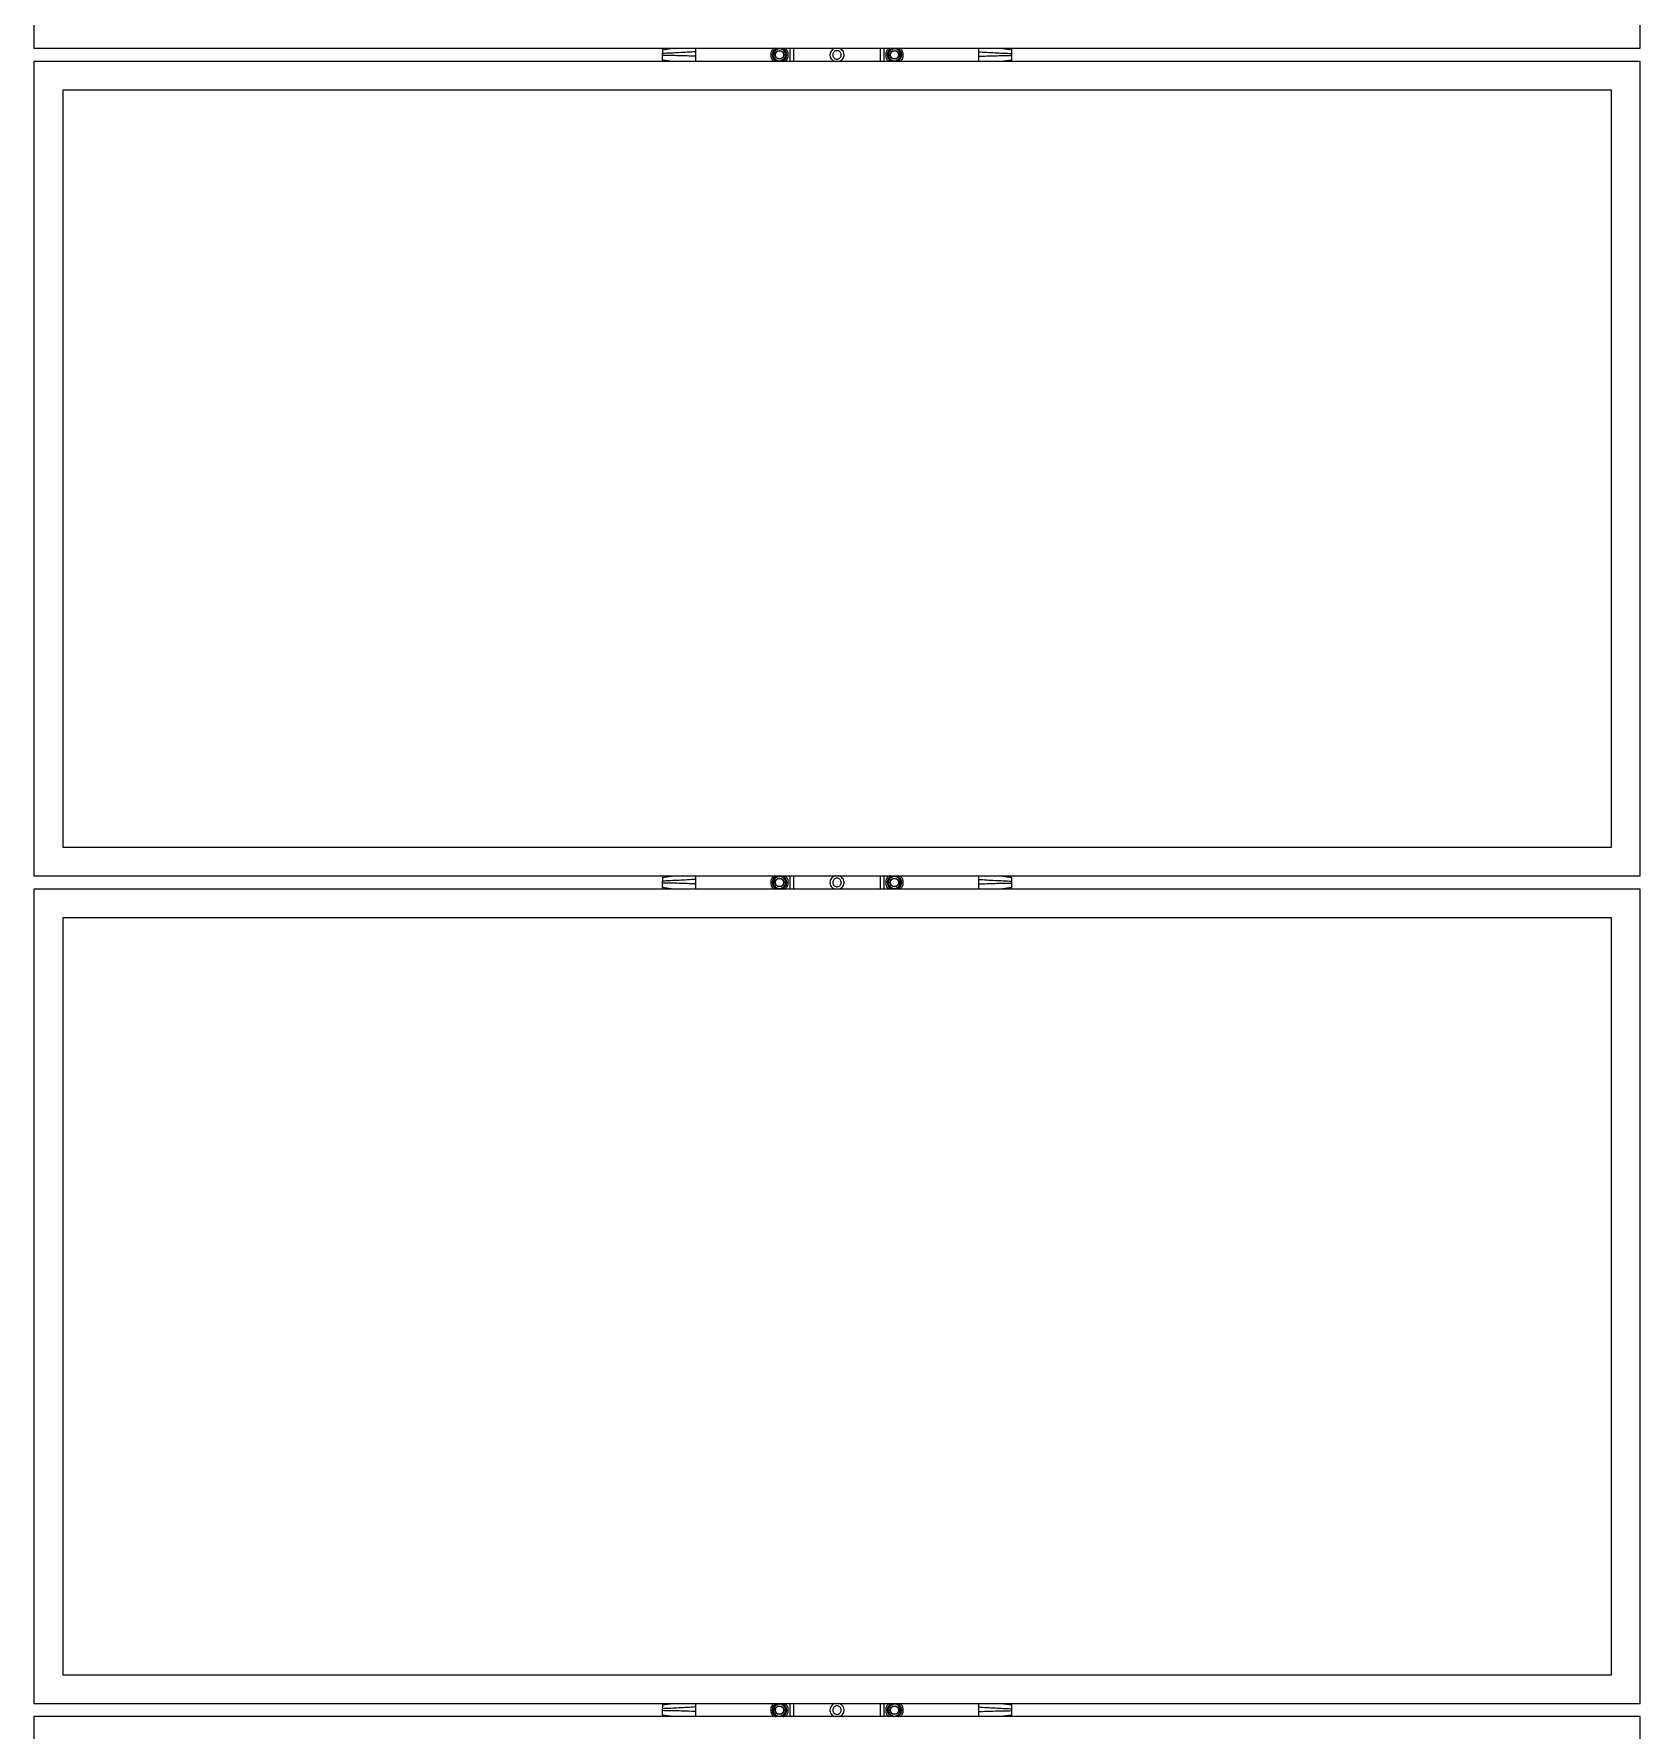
# Model space of a CAD drawing. Header units: inches. Extents: x -1851 to 6314, y -1304 to 4687.
# Drawn here: x 1504.9 to 1594.5, y 1179.2 to 1273.8 of the extents above; entities that cross this region are included whole.
import ezdxf

# ---------------------------------------------------------------- set-up
doc = ezdxf.new("R2010")
doc.units = ezdxf.units.IN
doc.header["$MEASUREMENT"] = 0
doc.layers.add('E-ARRY-TABL', color=9, linetype='Continuous')

# ---------------------------------------------------------------- blocks, each defined once
blk = doc.blocks.new('2.2.1_8 Mid Plan View')
at = {"color": 7, "linetype": 'Continuous', "lineweight": 15}
for p, q in [((16.7838, 2.6804), (13.5293, 2.6804)), ((16.7838, -3.7368), (16.7838, 2.6804)), ((16.8363, 2.6804), (16.8363, -3.7368)), ((20.0909, 2.6804), (16.8363, 2.6804)), ((20.0909, -3.7368), (20.0909, 2.6804)), ((23.3979, 2.6804), (20.1434, 2.6804)), ((20.1434, 2.6804), (20.1434, -3.7368)), ((23.3979, -3.7368), (23.3979, 2.6804)), ((23.4504, 2.6804), (23.4504, -3.7368)), ((26.705, 2.6804), (23.4504, 2.6804)), ((16.9512, 2.5656), (16.9512, -3.622)), ((19.9761, 2.5656), (16.9512, 2.5656)), ((19.9761, -3.622), (19.9761, 2.5656)), ((20.2582, 2.5656), (20.2582, -3.622)), ((23.2831, 2.5656), (20.2582, 2.5656)), ((23.2831, -3.622), (23.2831, 2.5656)), ((16.7843, -0.3223), (16.7838, -0.3219)), ((16.8364, -0.3015), (16.8309, -0.3108)), ((16.8363, -0.3113), (16.8353, -0.3134)), ((16.8359, -0.2748), (16.8363, -0.2752)), ((20.0913, -0.3223), (20.0909, -0.3219)), ((20.1435, -0.3015), (20.138, -0.3108)), ((20.1434, -0.3113), (20.1423, -0.3134)), ((20.143, -0.2748), (20.1434, -0.2752)), ((23.3984, -0.3223), (23.3979, -0.3219)), ((23.4505, -0.3015), (23.445, -0.3108)), ((23.4504, -0.3113), (23.4494, -0.3134)), ((23.45, -0.2748), (23.4504, -0.2752)), ((16.7838, -0.7451), (16.7848, -0.7432)), ((16.8358, -0.7339), (16.8363, -0.7346)), ((20.0909, -0.7451), (20.0919, -0.7432)), ((20.1428, -0.7339), (20.1434, -0.7346)), ((23.3979, -0.7451), (23.3989, -0.7432)), ((23.4499, -0.7339), (23.4504, -0.7346)), ((16.7837, -0.7551), (16.7892, -0.7457)), ((16.7844, -0.7818), (16.7838, -0.7812)), ((20.0908, -0.7551), (20.0962, -0.7457)), ((20.0915, -0.7818), (20.0909, -0.7812)), ((23.3979, -0.755), (23.4033, -0.7457)), ((23.3985, -0.7818), (23.3979, -0.7812)), ((16.9512, -3.622), (19.9761, -3.622)), ((20.2582, -3.622), (23.2831, -3.622)), ((13.5293, -3.7368), (16.7838, -3.7368)), ((16.8363, -3.7368), (20.0909, -3.7368)), ((20.1434, -3.7368), (23.3979, -3.7368)), ((23.4504, -3.7368), (26.705, -3.7368))]:
    blk.add_line(p, q, dxfattribs=at)
at = {"color": 8, "linetype": 'Continuous', "lineweight": 15}
for p, q in [((16.7838, 0.127), (16.7896, 0.169)), ((16.8306, 0.169), (16.8363, 0.1269)), ((20.0909, 0.127), (20.0966, 0.169)), ((20.1377, 0.169), (20.1434, 0.1269)), ((23.3979, 0.127), (23.4037, 0.169)), ((23.4447, 0.169), (23.4504, 0.1269)), ((16.7896, -1.2254), (16.7838, -1.1834)), ((16.8363, -1.1833), (16.8306, -1.2254)), ((20.0966, -1.2254), (20.0909, -1.1834)), ((20.1434, -1.1833), (20.1377, -1.2254)), ((23.4037, -1.2254), (23.3979, -1.1834)), ((23.4504, -1.1833), (23.4447, -1.2254))]:
    blk.add_line(p, q, dxfattribs=at)
at = {"color": 7, "linetype": 'Continuous', "lineweight": 15}
for centre, radius in [((16.8101, -0.2986), 0.0172), ((16.8101, -0.2986), 0.0164), ((20.1171, -0.2986), 0.0172), ((20.1171, -0.2986), 0.0164), ((23.4242, -0.2986), 0.0172), ((23.4242, -0.2986), 0.0164), ((16.8101, -0.7579), 0.0172), ((16.8101, -0.7579), 0.0164), ((20.1171, -0.7579), 0.0172), ((20.1171, -0.7579), 0.0164), ((23.4242, -0.7579), 0.0172), ((23.4242, -0.7579), 0.0164)]:
    blk.add_circle(centre, radius, dxfattribs=at)
for centre, radius, start, end in [((16.8101, -0.2986), 0.0292, 25.98923, 154.01077), ((16.8101, -0.2986), 0.0351, 121.3685, 132.6185), ((16.8101, -0.2986), 0.0351, 110.1185, 121.3685), ((16.8101, -0.2986), 0.0351, 98.8685, 110.1185), ((16.8101, -0.2986), 0.0351, 87.6185, 98.8685), ((16.8101, -0.2986), 0.0351, 76.3685, 87.6185), ((16.8101, -0.2986), 0.0351, 65.1185, 76.3685), ((16.8101, -0.2986), 0.0351, 53.8685, 65.1185), ((16.8101, -0.2986), 0.0351, 42.6185, 53.8685), ((20.1171, -0.2986), 0.0292, 25.98923, 154.01077), ((20.1171, -0.2986), 0.0351, 121.3685, 132.6185), ((20.1171, -0.2986), 0.0351, 110.1185, 121.3685), ((20.1171, -0.2986), 0.0351, 98.8685, 110.1185), ((20.1171, -0.2986), 0.0351, 87.6185, 98.8685), ((20.1171, -0.2986), 0.0351, 76.3685, 87.6185), ((20.1171, -0.2986), 0.0351, 65.1185, 76.3685), ((20.1171, -0.2986), 0.0351, 53.8685, 65.1185), ((20.1171, -0.2986), 0.0351, 42.6185, 53.8685), ((23.4242, -0.2986), 0.0292, 25.98923, 154.01077), ((23.4242, -0.2986), 0.0351, 121.3685, 132.6185), ((23.4242, -0.2986), 0.0351, 110.1185, 121.3685), ((23.4242, -0.2986), 0.0351, 98.8685, 110.1185), ((23.4242, -0.2986), 0.0351, 87.6185, 98.8685), ((23.4242, -0.2986), 0.0351, 76.3685, 87.6185), ((23.4242, -0.2986), 0.0351, 65.1185, 76.3685), ((23.4242, -0.2986), 0.0351, 53.8685, 65.1185), ((23.4242, -0.2986), 0.0351, 42.6185, 53.8685), ((16.8101, -0.2986), 0.0351, 132.6185, 138.38839), ((16.8101, -0.2986), 0.0292, 205.98923, 329.4935), ((16.8101, -0.2986), 0.0351, 222.6185, 233.8685), ((16.8101, -0.2986), 0.0242, 149.4935, 209.4935), ((16.8101, -0.2986), 0.0242, 209.4935, 269.4935), ((16.8101, -0.2986), 0.0242, 89.4935, 149.4935), ((16.8101, -0.2986), 0.0351, 233.8685, 245.1185), ((16.8101, -0.2986), 0.0351, 245.1185, 256.3685), ((16.8101, -0.2986), 0.0351, 256.3685, 267.6185), ((16.8101, -0.2986), 0.0351, 267.6185, 278.8685), ((16.8101, -0.2986), 0.0242, 269.4935, 329.4935), ((16.8101, -0.2986), 0.0242, 29.4935, 89.4935), ((16.8101, -0.2986), 0.0351, 278.8685, 290.1185), ((16.8101, -0.2986), 0.0351, 290.1185, 301.3685), ((16.8101, -0.2986), 0.0351, 301.3685, 312.6185), ((16.8101, -0.2986), 0.0242, 329.4935, 29.4935), ((16.8101, -0.2986), 0.0351, 312.6185, 318.38839), ((20.1171, -0.2986), 0.0351, 132.6185, 138.38839), ((20.1171, -0.2986), 0.0292, 205.98923, 329.4935), ((20.1171, -0.2986), 0.0351, 222.6185, 233.8685), ((20.1171, -0.2986), 0.0242, 149.4935, 209.4935), ((20.1171, -0.2986), 0.0242, 209.4935, 269.4935), ((20.1171, -0.2986), 0.0242, 89.4935, 149.4935), ((20.1171, -0.2986), 0.0351, 233.8685, 245.1185), ((20.1171, -0.2986), 0.0351, 245.1185, 256.3685), ((20.1171, -0.2986), 0.0351, 256.3685, 267.6185), ((20.1171, -0.2986), 0.0351, 267.6185, 278.8685), ((20.1171, -0.2986), 0.0242, 269.4935, 329.4935), ((20.1171, -0.2986), 0.0242, 29.4935, 89.4935), ((20.1171, -0.2986), 0.0351, 278.8685, 290.1185), ((20.1171, -0.2986), 0.0351, 290.1185, 301.3685), ((20.1171, -0.2986), 0.0351, 301.3685, 312.6185), ((20.1171, -0.2986), 0.0242, 329.4935, 29.4935), ((20.1171, -0.2986), 0.0351, 312.6185, 318.38839), ((23.4242, -0.2986), 0.0351, 132.6185, 138.38839), ((23.4242, -0.2986), 0.0292, 205.98923, 329.4935), ((23.4242, -0.2986), 0.0351, 222.6185, 233.8685), ((23.4242, -0.2986), 0.0242, 149.4935, 209.4935), ((23.4242, -0.2986), 0.0242, 209.4935, 269.4935), ((23.4242, -0.2986), 0.0242, 89.4935, 149.4935), ((23.4242, -0.2986), 0.0351, 233.8685, 245.1185), ((23.4242, -0.2986), 0.0351, 245.1185, 256.3685), ((23.4242, -0.2986), 0.0351, 256.3685, 267.6185), ((23.4242, -0.2986), 0.0351, 267.6185, 278.8685), ((23.4242, -0.2986), 0.0242, 269.4935, 329.4935), ((23.4242, -0.2986), 0.0242, 29.4935, 89.4935), ((23.4242, -0.2986), 0.0351, 278.8685, 290.1185), ((23.4242, -0.2986), 0.0351, 290.1185, 301.3685), ((23.4242, -0.2986), 0.0351, 301.3685, 312.6185), ((23.4242, -0.2986), 0.0242, 329.4935, 29.4935), ((23.4242, -0.2986), 0.0351, 312.6185, 318.38839), ((16.8101, -0.7579), 0.0351, 132.99756, 138.38839), ((16.8101, -0.7579), 0.0292, 25.98923, 149.87256), ((16.8101, -0.7579), 0.0351, 121.74756, 132.99756), ((16.8101, -0.7579), 0.0242, 89.87256, 149.87256), ((16.8101, -0.7579), 0.0351, 110.49756, 121.74756), ((16.8101, -0.7579), 0.0351, 99.24756, 110.49756), ((16.8101, -0.7579), 0.0351, 87.99756, 99.24756), ((16.8101, -0.7579), 0.0242, 29.87256, 89.87256), ((16.8101, -0.7579), 0.0351, 76.74756, 87.99756), ((16.8101, -0.7579), 0.0351, 65.49756, 76.74756), ((16.8101, -0.7579), 0.0351, 54.24756, 65.49756), ((16.8101, -0.7579), 0.0351, 42.99756, 54.24756), ((20.1171, -0.7579), 0.0351, 132.99756, 138.38839), ((20.1171, -0.7579), 0.0292, 25.98923, 149.87256), ((20.1171, -0.7579), 0.0351, 121.74756, 132.99756), ((20.1171, -0.7579), 0.0242, 89.87256, 149.87256), ((20.1171, -0.7579), 0.0351, 110.49756, 121.74756), ((20.1171, -0.7579), 0.0351, 99.24756, 110.49756), ((20.1171, -0.7579), 0.0351, 87.99756, 99.24756), ((20.1171, -0.7579), 0.0242, 29.87256, 89.87256), ((20.1171, -0.7579), 0.0351, 76.74756, 87.99756), ((20.1171, -0.7579), 0.0351, 65.49756, 76.74756), ((20.1171, -0.7579), 0.0351, 54.24756, 65.49756), ((20.1171, -0.7579), 0.0351, 42.99756, 54.24756), ((23.4242, -0.7579), 0.0351, 132.99756, 138.38839), ((23.4242, -0.7579), 0.0292, 25.98923, 149.87256), ((23.4242, -0.7579), 0.0351, 121.74756, 132.99756), ((23.4242, -0.7579), 0.0242, 89.87256, 149.87256), ((23.4242, -0.7579), 0.0351, 110.49756, 121.74756), ((23.4242, -0.7579), 0.0351, 99.24756, 110.49756), ((23.4242, -0.7579), 0.0351, 87.99756, 99.24756), ((23.4242, -0.7579), 0.0242, 29.87256, 89.87256), ((23.4242, -0.7579), 0.0351, 76.74756, 87.99756), ((23.4242, -0.7579), 0.0351, 65.49756, 76.74756), ((23.4242, -0.7579), 0.0351, 54.24756, 65.49756), ((23.4242, -0.7579), 0.0351, 42.99756, 54.24756), ((16.8101, -0.7579), 0.0292, 205.98923, 334.01077), ((16.8101, -0.7579), 0.0351, 222.99756, 234.24756), ((16.8101, -0.7579), 0.0242, 149.87256, 209.87256), ((16.8101, -0.7579), 0.0242, 209.87256, 269.87256), ((16.8101, -0.7579), 0.0351, 234.24756, 245.49756), ((16.8101, -0.7579), 0.0351, 245.49756, 256.74756), ((16.8101, -0.7579), 0.0351, 256.74756, 267.99756), ((16.8101, -0.7579), 0.0351, 267.99756, 279.24756), ((16.8101, -0.7579), 0.0242, 269.87256, 329.87256), ((16.8101, -0.7579), 0.0351, 279.24756, 290.49756), ((16.8101, -0.7579), 0.0351, 290.49756, 301.74756), ((16.8101, -0.7579), 0.0351, 301.74756, 312.99756), ((16.8101, -0.7579), 0.0242, 329.87256, 29.87256), ((16.8101, -0.7579), 0.0351, 312.99756, 318.38839), ((20.1171, -0.7579), 0.0292, 205.98923, 334.01077), ((20.1171, -0.7579), 0.0351, 222.99756, 234.24756), ((20.1171, -0.7579), 0.0242, 149.87256, 209.87256), ((20.1171, -0.7579), 0.0242, 209.87256, 269.87256), ((20.1171, -0.7579), 0.0351, 234.24756, 245.49756), ((20.1171, -0.7579), 0.0351, 245.49756, 256.74756), ((20.1171, -0.7579), 0.0351, 256.74756, 267.99756), ((20.1171, -0.7579), 0.0351, 267.99756, 279.24756), ((20.1171, -0.7579), 0.0242, 269.87256, 329.87256), ((20.1171, -0.7579), 0.0351, 279.24756, 290.49756), ((20.1171, -0.7579), 0.0351, 290.49756, 301.74756), ((20.1171, -0.7579), 0.0351, 301.74756, 312.99756), ((20.1171, -0.7579), 0.0242, 329.87256, 29.87256), ((20.1171, -0.7579), 0.0351, 312.99756, 318.38839), ((23.4242, -0.7579), 0.0292, 205.98923, 334.01077), ((23.4242, -0.7579), 0.0351, 222.99756, 234.24756), ((23.4242, -0.7579), 0.0242, 149.87256, 209.87256), ((23.4242, -0.7579), 0.0242, 209.87256, 269.87256), ((23.4242, -0.7579), 0.0351, 234.24756, 245.49756), ((23.4242, -0.7579), 0.0351, 245.49756, 256.74756), ((23.4242, -0.7579), 0.0351, 256.74756, 267.99756), ((23.4242, -0.7579), 0.0351, 267.99756, 279.24756), ((23.4242, -0.7579), 0.0242, 269.87256, 329.87256), ((23.4242, -0.7579), 0.0351, 279.24756, 290.49756), ((23.4242, -0.7579), 0.0351, 290.49756, 301.74756), ((23.4242, -0.7579), 0.0351, 301.74756, 312.99756), ((23.4242, -0.7579), 0.0242, 329.87256, 29.87256), ((23.4242, -0.7579), 0.0351, 312.99756, 318.38839)]:
    blk.add_arc(centre, radius, start, end, dxfattribs=at)
for points, knots in [([(16.7896, 0.169), (16.7886, 0.169), (16.7874, 0.169), (16.7844, 0.169), (16.7838, 0.169)], [0, 0, 0, 0, 0.829246, 1, 1, 1, 1]), ([(16.7896, 0.169), (16.7906, 0.169), (16.7928, 0.169), (16.7948, 0.169), (16.7973, 0.169), (16.8006, 0.169), (16.8033, 0.169), (16.8045, 0.169)], [0, 0, 0, 0, 0.332265, 0.657492, 0.788305, 0.900705, 1, 1, 1, 1]), ([(16.7975, 0.0372), (16.799, 0.0592), (16.8019, 0.103), (16.8036, 0.147), (16.8045, 0.169)], [0, 0, 0, 0, 0.50005, 1, 1, 1, 1]), ([(16.8045, 0.169), (16.8054, 0.169), (16.8068, 0.169), (16.8082, 0.169), (16.8088, 0.169), (16.8094, 0.169), (16.8099, 0.169), (16.8104, 0.169), (16.8105, 0.169), (16.8107, 0.169), (16.8109, 0.169), (16.8112, 0.169), (16.8117, 0.169), (16.8121, 0.169), (16.8122, 0.169)], [0, 0, 0, 0, 0.37846, 0.52506, 0.56152, 0.597982, 0.743876, 0.762193, 0.780423, 0.789537, 0.825997, 0.862457, 0.935402, 1, 1, 1, 1]), ([(16.8157, 0.0373), (16.8149, 0.0592), (16.8134, 0.1031), (16.8126, 0.147), (16.8122, 0.169)], [0, 0, 0, 0, 0.500037, 1, 1, 1, 1]), ([(16.8122, 0.169), (16.8136, 0.169), (16.8164, 0.169), (16.8202, 0.169), (16.8233, 0.169), (16.8253, 0.169), (16.8275, 0.169), (16.8296, 0.169), (16.8306, 0.169)], [0, 0, 0, 0, 0.090987, 0.194222, 0.297481, 0.412852, 0.694274, 1, 1, 1, 1]), ([(16.8363, 0.169), (16.8357, 0.169), (16.8327, 0.169), (16.8316, 0.169), (16.8306, 0.169)], [0, 0, 0, 0, 0.203252, 1, 1, 1, 1]), ([(20.0966, 0.169), (20.0956, 0.169), (20.0944, 0.169), (20.0914, 0.169), (20.0909, 0.169)], [0, 0, 0, 0, 0.829246, 1, 1, 1, 1]), ([(20.0966, 0.169), (20.0977, 0.169), (20.0998, 0.169), (20.1019, 0.169), (20.1044, 0.169), (20.1077, 0.169), (20.1103, 0.169), (20.1115, 0.169)], [0, 0, 0, 0, 0.332265, 0.657492, 0.788305, 0.900705, 1, 1, 1, 1]), ([(20.1046, 0.0372), (20.106, 0.0592), (20.1089, 0.103), (20.1107, 0.147), (20.1115, 0.169)], [0, 0, 0, 0, 0.50005, 1, 1, 1, 1]), ([(20.1115, 0.169), (20.1125, 0.169), (20.1138, 0.169), (20.1153, 0.169), (20.1158, 0.169), (20.1164, 0.169), (20.1169, 0.169), (20.1174, 0.169), (20.1175, 0.169), (20.1177, 0.169), (20.1179, 0.169), (20.1183, 0.169), (20.1188, 0.169), (20.1191, 0.169), (20.1193, 0.169)], [0, 0, 0, 0, 0.37846, 0.52506, 0.56152, 0.597982, 0.743876, 0.762193, 0.780423, 0.789537, 0.825997, 0.862457, 0.935402, 1, 1, 1, 1]), ([(20.1228, 0.0373), (20.122, 0.0592), (20.1205, 0.1031), (20.1197, 0.147), (20.1193, 0.169)], [0, 0, 0, 0, 0.500037, 1, 1, 1, 1]), ([(20.1193, 0.169), (20.1206, 0.169), (20.1235, 0.169), (20.1273, 0.169), (20.1304, 0.169), (20.1323, 0.169), (20.1346, 0.169), (20.1366, 0.169), (20.1377, 0.169)], [0, 0, 0, 0, 0.090987, 0.194222, 0.297481, 0.412852, 0.694274, 1, 1, 1, 1]), ([(20.1434, 0.169), (20.1428, 0.169), (20.1398, 0.169), (20.1386, 0.169), (20.1377, 0.169)], [0, 0, 0, 0, 0.203252, 1, 1, 1, 1]), ([(23.4037, 0.169), (23.4027, 0.169), (23.4015, 0.169), (23.3985, 0.169), (23.3979, 0.169)], [0, 0, 0, 0, 0.829246, 1, 1, 1, 1]), ([(23.4037, 0.169), (23.4047, 0.169), (23.4069, 0.169), (23.4089, 0.169), (23.4114, 0.169), (23.4147, 0.169), (23.4174, 0.169), (23.4186, 0.169)], [0, 0, 0, 0, 0.332265, 0.657492, 0.788305, 0.900705, 1, 1, 1, 1]), ([(23.4116, 0.0372), (23.4131, 0.0592), (23.416, 0.103), (23.4177, 0.147), (23.4186, 0.169)], [0, 0, 0, 0, 0.50005, 1, 1, 1, 1]), ([(23.4186, 0.169), (23.4195, 0.169), (23.4209, 0.169), (23.4223, 0.169), (23.4229, 0.169), (23.4235, 0.169), (23.424, 0.169), (23.4245, 0.169), (23.4246, 0.169), (23.4248, 0.169), (23.425, 0.169), (23.4253, 0.169), (23.4258, 0.169), (23.4262, 0.169), (23.4263, 0.169)], [0, 0, 0, 0, 0.37846, 0.52506, 0.56152, 0.597982, 0.743876, 0.762193, 0.780423, 0.789537, 0.825997, 0.862457, 0.935402, 1, 1, 1, 1]), ([(23.4298, 0.0373), (23.429, 0.0592), (23.4275, 0.1031), (23.4267, 0.147), (23.4263, 0.169)], [0, 0, 0, 0, 0.500037, 1, 1, 1, 1]), ([(23.4263, 0.169), (23.4277, 0.169), (23.4305, 0.169), (23.4343, 0.169), (23.4374, 0.169), (23.4394, 0.169), (23.4416, 0.169), (23.4437, 0.169), (23.4447, 0.169)], [0, 0, 0, 0, 0.090987, 0.194222, 0.297481, 0.412852, 0.694274, 1, 1, 1, 1]), ([(23.4504, 0.169), (23.4498, 0.169), (23.4468, 0.169), (23.4457, 0.169), (23.4447, 0.169)], [0, 0, 0, 0, 0.203252, 1, 1, 1, 1]), ([(16.7975, 0.0372), (16.8003, 0.0372), (16.8037, 0.0372), (16.8077, 0.0373), (16.8095, 0.0373), (16.811, 0.0373), (16.8121, 0.0373), (16.8128, 0.0373), (16.814, 0.0373), (16.8151, 0.0373), (16.8157, 0.0373)], [0, 0, 0, 0, 0.473901, 0.566584, 0.646097, 0.76529, 0.812852, 0.824689, 0.893505, 1, 1, 1, 1]), ([(20.1046, 0.0372), (20.1074, 0.0372), (20.1107, 0.0372), (20.1147, 0.0373), (20.1165, 0.0373), (20.118, 0.0373), (20.1191, 0.0373), (20.1199, 0.0373), (20.121, 0.0373), (20.1221, 0.0373), (20.1228, 0.0373)], [0, 0, 0, 0, 0.473901, 0.566584, 0.646097, 0.76529, 0.812852, 0.824689, 0.893505, 1, 1, 1, 1]), ([(23.4116, 0.0372), (23.4144, 0.0372), (23.4178, 0.0372), (23.4218, 0.0373), (23.4236, 0.0373), (23.4251, 0.0373), (23.4262, 0.0373), (23.4269, 0.0373), (23.4281, 0.0373), (23.4292, 0.0373), (23.4298, 0.0373)], [0, 0, 0, 0, 0.473901, 0.566584, 0.646097, 0.76529, 0.812852, 0.824689, 0.893505, 1, 1, 1, 1]), ([(16.7838, -0.2955), (16.7851, -0.2934), (16.7869, -0.2904), (16.7887, -0.2873), (16.7893, -0.2863)], [0, 0, 0, 0, 0.682346, 1, 1, 1, 1]), ([(16.7891, -0.3104), (16.7889, -0.3102), (16.7871, -0.307), (16.7854, -0.304), (16.7838, -0.3012)], [0, 0, 0, 0, 0.092517, 1, 1, 1, 1]), ([(16.7959, -0.3226), (16.7948, -0.3206), (16.7926, -0.3166), (16.7902, -0.3125), (16.7891, -0.3104)], [0, 0, 0, 0, 0.495458, 1, 1, 1, 1]), ([(16.7893, -0.2863), (16.7911, -0.2831), (16.7935, -0.2791), (16.7958, -0.2751), (16.7964, -0.2743)], [0, 0, 0, 0, 0.774619, 1, 1, 1, 1]), ([(16.8099, -0.3227), (16.8095, -0.3227), (16.8048, -0.3227), (16.8002, -0.3226), (16.7959, -0.3226)], [0, 0, 0, 0, 0.07022, 1, 1, 1, 1]), ([(16.7964, -0.2743), (16.7986, -0.2743), (16.8032, -0.2743), (16.8079, -0.2744), (16.8103, -0.2744)], [0, 0, 0, 0, 0.495458, 1, 1, 1, 1]), ([(16.8238, -0.3228), (16.8216, -0.3228), (16.817, -0.3228), (16.8123, -0.3227), (16.8099, -0.3227)], [0, 0, 0, 0, 0.495458, 1, 1, 1, 1]), ([(16.8103, -0.2744), (16.8106, -0.2744), (16.8153, -0.2744), (16.82, -0.2745), (16.8243, -0.2745)], [0, 0, 0, 0, 0.07022, 1, 1, 1, 1]), ([(16.8309, -0.3108), (16.8303, -0.3118), (16.8279, -0.3159), (16.8256, -0.3198), (16.8238, -0.3228)], [0, 0, 0, 0, 0.243166, 1, 1, 1, 1]), ([(16.8243, -0.2745), (16.8254, -0.2765), (16.8276, -0.2805), (16.83, -0.2846), (16.8311, -0.2867)], [0, 0, 0, 0, 0.495458, 1, 1, 1, 1]), ([(16.8311, -0.2867), (16.8313, -0.2869), (16.833, -0.2901), (16.8348, -0.2931), (16.8363, -0.2959)], [0, 0, 0, 0, 0.092517, 1, 1, 1, 1]), ([(20.0909, -0.2955), (20.0921, -0.2934), (20.0939, -0.2904), (20.0957, -0.2873), (20.0963, -0.2863)], [0, 0, 0, 0, 0.682346, 1, 1, 1, 1]), ([(20.0961, -0.3104), (20.0959, -0.3102), (20.0942, -0.307), (20.0925, -0.304), (20.0909, -0.3012)], [0, 0, 0, 0, 0.092517, 1, 1, 1, 1]), ([(20.103, -0.3226), (20.1019, -0.3206), (20.0996, -0.3166), (20.0973, -0.3125), (20.0961, -0.3104)], [0, 0, 0, 0, 0.495458, 1, 1, 1, 1]), ([(20.0963, -0.2863), (20.0982, -0.2831), (20.1006, -0.2791), (20.1029, -0.2751), (20.1034, -0.2743)], [0, 0, 0, 0, 0.774619, 1, 1, 1, 1]), ([(20.1169, -0.3227), (20.1166, -0.3227), (20.1119, -0.3227), (20.1073, -0.3226), (20.103, -0.3226)], [0, 0, 0, 0, 0.07022, 1, 1, 1, 1]), ([(20.1034, -0.2743), (20.1057, -0.2743), (20.1102, -0.2743), (20.115, -0.2744), (20.1174, -0.2744)], [0, 0, 0, 0, 0.495458, 1, 1, 1, 1]), ([(20.1309, -0.3228), (20.1286, -0.3228), (20.124, -0.3228), (20.1193, -0.3227), (20.1169, -0.3227)], [0, 0, 0, 0, 0.495458, 1, 1, 1, 1]), ([(20.1174, -0.2744), (20.1177, -0.2744), (20.1224, -0.2744), (20.127, -0.2745), (20.1313, -0.2745)], [0, 0, 0, 0, 0.07022, 1, 1, 1, 1]), ([(20.138, -0.3108), (20.1374, -0.3118), (20.135, -0.3159), (20.1326, -0.3198), (20.1309, -0.3228)], [0, 0, 0, 0, 0.243166, 1, 1, 1, 1]), ([(20.1313, -0.2745), (20.1324, -0.2765), (20.1347, -0.2805), (20.137, -0.2846), (20.1382, -0.2867)], [0, 0, 0, 0, 0.495458, 1, 1, 1, 1]), ([(20.1382, -0.2867), (20.1383, -0.2869), (20.1401, -0.2901), (20.1418, -0.2931), (20.1434, -0.2959)], [0, 0, 0, 0, 0.092517, 1, 1, 1, 1]), ([(23.3979, -0.2955), (23.3992, -0.2934), (23.401, -0.2904), (23.4028, -0.2873), (23.4034, -0.2863)], [0, 0, 0, 0, 0.682346, 1, 1, 1, 1]), ([(23.4032, -0.3104), (23.403, -0.3102), (23.4012, -0.307), (23.3995, -0.304), (23.3979, -0.3012)], [0, 0, 0, 0, 0.092517, 1, 1, 1, 1]), ([(23.41, -0.3226), (23.4089, -0.3206), (23.4067, -0.3166), (23.4043, -0.3125), (23.4032, -0.3104)], [0, 0, 0, 0, 0.495458, 1, 1, 1, 1]), ([(23.4034, -0.2863), (23.4052, -0.2831), (23.4076, -0.2791), (23.4099, -0.2751), (23.4105, -0.2743)], [0, 0, 0, 0, 0.774619, 1, 1, 1, 1]), ([(23.424, -0.3227), (23.4236, -0.3227), (23.4189, -0.3227), (23.4143, -0.3226), (23.41, -0.3226)], [0, 0, 0, 0, 0.07022, 1, 1, 1, 1]), ([(23.4105, -0.2743), (23.4127, -0.2743), (23.4173, -0.2743), (23.422, -0.2744), (23.4244, -0.2744)], [0, 0, 0, 0, 0.495458, 1, 1, 1, 1]), ([(23.4379, -0.3228), (23.4357, -0.3228), (23.4311, -0.3228), (23.4264, -0.3227), (23.424, -0.3227)], [0, 0, 0, 0, 0.495458, 1, 1, 1, 1]), ([(23.4244, -0.2744), (23.4247, -0.2744), (23.4294, -0.2744), (23.4341, -0.2745), (23.4384, -0.2745)], [0, 0, 0, 0, 0.07022, 1, 1, 1, 1]), ([(23.445, -0.3108), (23.4444, -0.3118), (23.442, -0.3159), (23.4397, -0.3198), (23.4379, -0.3228)], [0, 0, 0, 0, 0.243166, 1, 1, 1, 1]), ([(23.4384, -0.2745), (23.4395, -0.2765), (23.4417, -0.2805), (23.4441, -0.2846), (23.4452, -0.2867)], [0, 0, 0, 0, 0.495458, 1, 1, 1, 1]), ([(23.4452, -0.2867), (23.4454, -0.2869), (23.4471, -0.2901), (23.4489, -0.2931), (23.4504, -0.2959)], [0, 0, 0, 0, 0.092517, 1, 1, 1, 1]), ([(16.8064, -0.5116), (16.8082, -0.5114), (16.8115, -0.511), (16.8165, -0.5122), (16.821, -0.5147), (16.8249, -0.5191), (16.827, -0.5245), (16.8273, -0.5303), (16.8257, -0.5359), (16.8223, -0.5406), (16.8175, -0.5439), (16.8119, -0.5455), (16.8061, -0.5451), (16.8026, -0.5436), (16.7993, -0.5415), (16.7965, -0.5389), (16.7937, -0.5339), (16.7927, -0.5281), (16.7937, -0.5224), (16.7966, -0.5173), (16.8009, -0.5134), (16.8045, -0.5122), (16.8064, -0.5116)], [0, 0, 0, 0, 0.053183, 0.090052, 0.143931, 0.197508, 0.250694, 0.303997, 0.357752, 0.411589, 0.465007, 0.518158, 0.571608, 0.625348, 0.625461, 0.67919, 0.732472, 0.785669, 0.839276, 0.893156, 0.946741, 1, 1, 1, 1]), ([(20.1134, -0.5116), (20.1153, -0.5114), (20.1185, -0.511), (20.1235, -0.5122), (20.1281, -0.5147), (20.1319, -0.5191), (20.1341, -0.5245), (20.1344, -0.5303), (20.1327, -0.5359), (20.1293, -0.5406), (20.1246, -0.5439), (20.119, -0.5455), (20.1132, -0.5451), (20.1096, -0.5436), (20.1064, -0.5415), (20.1035, -0.5389), (20.1008, -0.5339), (20.0998, -0.5281), (20.1008, -0.5224), (20.1036, -0.5173), (20.108, -0.5134), (20.1116, -0.5122), (20.1134, -0.5116)], [0, 0, 0, 0, 0.053183, 0.090052, 0.143931, 0.197508, 0.250694, 0.303997, 0.357752, 0.411589, 0.465007, 0.518158, 0.571608, 0.625348, 0.625461, 0.67919, 0.732472, 0.785669, 0.839276, 0.893156, 0.946741, 1, 1, 1, 1]), ([(23.4205, -0.5116), (23.4223, -0.5114), (23.4256, -0.511), (23.4306, -0.5122), (23.4351, -0.5147), (23.439, -0.5191), (23.4411, -0.5245), (23.4414, -0.5303), (23.4398, -0.5359), (23.4364, -0.5406), (23.4316, -0.5439), (23.426, -0.5455), (23.4202, -0.5451), (23.4167, -0.5436), (23.4134, -0.5415), (23.4106, -0.5389), (23.4078, -0.5339), (23.4068, -0.5281), (23.4078, -0.5224), (23.4107, -0.5173), (23.415, -0.5134), (23.4186, -0.5122), (23.4205, -0.5116)], [0, 0, 0, 0, 0.053183, 0.090052, 0.143931, 0.197508, 0.250694, 0.303997, 0.357752, 0.411589, 0.465007, 0.518158, 0.571608, 0.625348, 0.625461, 0.67919, 0.732472, 0.785669, 0.839276, 0.893156, 0.946741, 1, 1, 1, 1]), ([(16.7892, -0.7457), (16.7898, -0.7447), (16.7921, -0.7407), (16.7944, -0.7367), (16.7962, -0.7337)], [0, 0, 0, 0, 0.243166, 1, 1, 1, 1]), ([(16.7962, -0.7337), (16.7985, -0.7337), (16.803, -0.7337), (16.8078, -0.7337), (16.8101, -0.7337)], [0, 0, 0, 0, 0.495458, 1, 1, 1, 1]), ([(16.8101, -0.7337), (16.8105, -0.7337), (16.8152, -0.7337), (16.8198, -0.7337), (16.8241, -0.7337)], [0, 0, 0, 0, 0.07022, 1, 1, 1, 1]), ([(16.8241, -0.7337), (16.8252, -0.7357), (16.8275, -0.7397), (16.8299, -0.7438), (16.831, -0.7458)], [0, 0, 0, 0, 0.495458, 1, 1, 1, 1]), ([(20.0962, -0.7457), (20.0968, -0.7447), (20.0992, -0.7407), (20.1015, -0.7367), (20.1032, -0.7337)], [0, 0, 0, 0, 0.243166, 1, 1, 1, 1]), ([(20.1032, -0.7337), (20.1055, -0.7337), (20.1101, -0.7337), (20.1148, -0.7337), (20.1172, -0.7337)], [0, 0, 0, 0, 0.495458, 1, 1, 1, 1]), ([(20.1172, -0.7337), (20.1175, -0.7337), (20.1222, -0.7337), (20.1269, -0.7337), (20.1311, -0.7337)], [0, 0, 0, 0, 0.07022, 1, 1, 1, 1]), ([(20.1311, -0.7337), (20.1323, -0.7357), (20.1346, -0.7397), (20.1369, -0.7438), (20.1381, -0.7458)], [0, 0, 0, 0, 0.495458, 1, 1, 1, 1]), ([(23.4033, -0.7457), (23.4039, -0.7447), (23.4062, -0.7407), (23.4085, -0.7367), (23.4103, -0.7337)], [0, 0, 0, 0, 0.243166, 1, 1, 1, 1]), ([(23.4103, -0.7337), (23.4126, -0.7337), (23.4171, -0.7337), (23.4219, -0.7337), (23.4242, -0.7337)], [0, 0, 0, 0, 0.495458, 1, 1, 1, 1]), ([(23.4242, -0.7337), (23.4246, -0.7337), (23.4293, -0.7337), (23.4339, -0.7337), (23.4382, -0.7337)], [0, 0, 0, 0, 0.07022, 1, 1, 1, 1]), ([(23.4382, -0.7337), (23.4393, -0.7357), (23.4416, -0.7397), (23.444, -0.7438), (23.4451, -0.7458)], [0, 0, 0, 0, 0.495458, 1, 1, 1, 1]), ([(16.7891, -0.7699), (16.789, -0.7696), (16.7872, -0.7665), (16.7854, -0.7635), (16.7838, -0.7607)], [0, 0, 0, 0, 0.092197, 1, 1, 1, 1]), ([(16.7961, -0.782), (16.795, -0.78), (16.7927, -0.7761), (16.7903, -0.772), (16.7891, -0.7699)], [0, 0, 0, 0, 0.495458, 1, 1, 1, 1]), ([(16.81, -0.782), (16.8097, -0.782), (16.805, -0.782), (16.8004, -0.782), (16.7961, -0.782)], [0, 0, 0, 0, 0.07022, 1, 1, 1, 1]), ([(16.824, -0.7821), (16.8217, -0.7821), (16.8172, -0.782), (16.8124, -0.782), (16.81, -0.782)], [0, 0, 0, 0, 0.495458, 1, 1, 1, 1]), ([(16.831, -0.77), (16.8292, -0.7732), (16.8268, -0.7772), (16.8245, -0.7812), (16.824, -0.7821)], [0, 0, 0, 0, 0.774619, 1, 1, 1, 1]), ([(16.831, -0.7458), (16.8312, -0.7461), (16.833, -0.7492), (16.8348, -0.7523), (16.8363, -0.755)], [0, 0, 0, 0, 0.092197, 1, 1, 1, 1]), ([(16.8363, -0.7608), (16.8351, -0.7628), (16.8334, -0.7659), (16.8316, -0.769), (16.831, -0.77)], [0, 0, 0, 0, 0.681174, 1, 1, 1, 1]), ([(20.0962, -0.7699), (20.096, -0.7696), (20.0942, -0.7665), (20.0925, -0.7635), (20.0909, -0.7607)], [0, 0, 0, 0, 0.092197, 1, 1, 1, 1]), ([(20.1031, -0.782), (20.102, -0.78), (20.0997, -0.7761), (20.0974, -0.772), (20.0962, -0.7699)], [0, 0, 0, 0, 0.495458, 1, 1, 1, 1]), ([(20.1171, -0.782), (20.1168, -0.782), (20.112, -0.782), (20.1074, -0.782), (20.1031, -0.782)], [0, 0, 0, 0, 0.07022, 1, 1, 1, 1]), ([(20.131, -0.7821), (20.1288, -0.7821), (20.1242, -0.782), (20.1195, -0.782), (20.1171, -0.782)], [0, 0, 0, 0, 0.495458, 1, 1, 1, 1]), ([(20.138, -0.77), (20.1362, -0.7732), (20.1338, -0.7772), (20.1316, -0.7812), (20.131, -0.7821)], [0, 0, 0, 0, 0.774619, 1, 1, 1, 1]), ([(20.1434, -0.7608), (20.1422, -0.7628), (20.1404, -0.7659), (20.1386, -0.769), (20.138, -0.77)], [0, 0, 0, 0, 0.681174, 1, 1, 1, 1]), ([(20.1381, -0.7458), (20.1383, -0.7461), (20.14, -0.7492), (20.1418, -0.7523), (20.1434, -0.755)], [0, 0, 0, 0, 0.092197, 1, 1, 1, 1]), ([(23.4032, -0.7699), (23.4031, -0.7696), (23.4013, -0.7665), (23.3995, -0.7635), (23.3979, -0.7607)], [0, 0, 0, 0, 0.092197, 1, 1, 1, 1]), ([(23.4102, -0.782), (23.4091, -0.78), (23.4068, -0.7761), (23.4044, -0.772), (23.4032, -0.7699)], [0, 0, 0, 0, 0.495458, 1, 1, 1, 1]), ([(23.4241, -0.782), (23.4238, -0.782), (23.4191, -0.782), (23.4145, -0.782), (23.4102, -0.782)], [0, 0, 0, 0, 0.07022, 1, 1, 1, 1]), ([(23.4381, -0.7821), (23.4358, -0.7821), (23.4313, -0.782), (23.4265, -0.782), (23.4241, -0.782)], [0, 0, 0, 0, 0.495458, 1, 1, 1, 1]), ([(23.4451, -0.77), (23.4433, -0.7732), (23.4409, -0.7772), (23.4386, -0.7812), (23.4381, -0.7821)], [0, 0, 0, 0, 0.774619, 1, 1, 1, 1]), ([(23.4451, -0.7458), (23.4453, -0.7461), (23.4471, -0.7492), (23.4489, -0.7523), (23.4504, -0.755)], [0, 0, 0, 0, 0.092197, 1, 1, 1, 1]), ([(23.4504, -0.7608), (23.4492, -0.7628), (23.4475, -0.7659), (23.4457, -0.769), (23.4451, -0.77)], [0, 0, 0, 0, 0.681174, 1, 1, 1, 1]), ([(16.7975, -1.0937), (16.8003, -1.0937), (16.8037, -1.0937), (16.8077, -1.0937), (16.8095, -1.0937), (16.811, -1.0937), (16.8121, -1.0937), (16.8128, -1.0937), (16.814, -1.0937), (16.8151, -1.0937), (16.8157, -1.0937)], [0, 0, 0, 0, 0.473901, 0.566584, 0.646097, 0.76529, 0.812852, 0.824689, 0.893505, 1, 1, 1, 1]), ([(16.7975, -1.0937), (16.799, -1.1156), (16.8019, -1.1595), (16.8036, -1.2034), (16.8045, -1.2254)], [0, 0, 0, 0, 0.50005, 1, 1, 1, 1]), ([(16.8157, -1.0937), (16.8149, -1.1156), (16.8134, -1.1595), (16.8126, -1.2034), (16.8122, -1.2254)], [0, 0, 0, 0, 0.500037, 1, 1, 1, 1]), ([(20.1046, -1.0937), (20.1074, -1.0937), (20.1107, -1.0937), (20.1147, -1.0937), (20.1165, -1.0937), (20.118, -1.0937), (20.1191, -1.0937), (20.1199, -1.0937), (20.121, -1.0937), (20.1221, -1.0937), (20.1228, -1.0937)], [0, 0, 0, 0, 0.473901, 0.566584, 0.646097, 0.76529, 0.812852, 0.824689, 0.893505, 1, 1, 1, 1]), ([(20.1046, -1.0937), (20.106, -1.1156), (20.1089, -1.1595), (20.1107, -1.2034), (20.1115, -1.2254)], [0, 0, 0, 0, 0.50005, 1, 1, 1, 1]), ([(20.1228, -1.0937), (20.122, -1.1156), (20.1205, -1.1595), (20.1197, -1.2034), (20.1193, -1.2254)], [0, 0, 0, 0, 0.500037, 1, 1, 1, 1]), ([(23.4116, -1.0937), (23.4144, -1.0937), (23.4178, -1.0937), (23.4218, -1.0937), (23.4236, -1.0937), (23.4251, -1.0937), (23.4262, -1.0937), (23.4269, -1.0937), (23.4281, -1.0937), (23.4292, -1.0937), (23.4298, -1.0937)], [0, 0, 0, 0, 0.473901, 0.566584, 0.646097, 0.76529, 0.812852, 0.824689, 0.893505, 1, 1, 1, 1]), ([(23.4116, -1.0937), (23.4131, -1.1156), (23.416, -1.1595), (23.4177, -1.2034), (23.4186, -1.2254)], [0, 0, 0, 0, 0.50005, 1, 1, 1, 1]), ([(23.4298, -1.0937), (23.429, -1.1156), (23.4275, -1.1595), (23.4267, -1.2034), (23.4263, -1.2254)], [0, 0, 0, 0, 0.500037, 1, 1, 1, 1]), ([(16.7838, -1.2254), (16.7845, -1.2254), (16.7874, -1.2254), (16.7886, -1.2254), (16.7896, -1.2254)], [0, 0, 0, 0, 0.203252, 1, 1, 1, 1]), ([(16.7896, -1.2254), (16.7906, -1.2254), (16.7926, -1.2254), (16.7949, -1.2254), (16.7968, -1.2254), (16.7999, -1.2254), (16.8027, -1.2254), (16.8043, -1.2254), (16.8045, -1.2254)], [0, 0, 0, 0, 0.336782, 0.635414, 0.762435, 0.874639, 0.986818, 1, 1, 1, 1]), ([(16.8122, -1.2254), (16.812, -1.2254), (16.8117, -1.2254), (16.8112, -1.2254), (16.8108, -1.2254), (16.8106, -1.2254), (16.8105, -1.2254), (16.8103, -1.2254), (16.8099, -1.2254), (16.8094, -1.2254), (16.8088, -1.2254), (16.8079, -1.2254), (16.8064, -1.2254), (16.8052, -1.2254), (16.8045, -1.2254)], [0, 0, 0, 0, 0.088793, 0.125267, 0.198197, 0.211435, 0.224673, 0.237912, 0.290865, 0.355531, 0.420207, 0.526263, 0.726626, 1, 1, 1, 1]), ([(16.8306, -1.2254), (16.8303, -1.2254), (16.8282, -1.2254), (16.8263, -1.2254), (16.823, -1.2254), (16.82, -1.2254), (16.8163, -1.2254), (16.8136, -1.2254), (16.8122, -1.2254)], [0, 0, 0, 0, 0.104408, 0.610093, 0.713229, 0.816381, 0.906958, 1, 1, 1, 1]), ([(16.8306, -1.2254), (16.8316, -1.2254), (16.8328, -1.2254), (16.8358, -1.2254), (16.8363, -1.2254)], [0, 0, 0, 0, 0.829246, 1, 1, 1, 1]), ([(20.0909, -1.2254), (20.0915, -1.2254), (20.0945, -1.2254), (20.0957, -1.2254), (20.0966, -1.2254)], [0, 0, 0, 0, 0.203252, 1, 1, 1, 1]), ([(20.0966, -1.2254), (20.0977, -1.2254), (20.0997, -1.2254), (20.102, -1.2254), (20.1039, -1.2254), (20.107, -1.2254), (20.1098, -1.2254), (20.1114, -1.2254), (20.1115, -1.2254)], [0, 0, 0, 0, 0.336782, 0.635414, 0.762435, 0.874639, 0.986818, 1, 1, 1, 1]), ([(20.1193, -1.2254), (20.119, -1.2254), (20.1187, -1.2254), (20.1182, -1.2254), (20.1179, -1.2254), (20.1176, -1.2254), (20.1175, -1.2254), (20.1173, -1.2254), (20.117, -1.2254), (20.1165, -1.2254), (20.1159, -1.2254), (20.1149, -1.2254), (20.1134, -1.2254), (20.1122, -1.2254), (20.1115, -1.2254)], [0, 0, 0, 0, 0.088793, 0.125267, 0.198197, 0.211435, 0.224673, 0.237912, 0.290865, 0.355531, 0.420207, 0.526263, 0.726626, 1, 1, 1, 1]), ([(20.1377, -1.2254), (20.1373, -1.2254), (20.1352, -1.2254), (20.1333, -1.2254), (20.13, -1.2254), (20.127, -1.2254), (20.1234, -1.2254), (20.1207, -1.2254), (20.1193, -1.2254)], [0, 0, 0, 0, 0.104408, 0.610093, 0.713229, 0.816381, 0.906958, 1, 1, 1, 1]), ([(20.1377, -1.2254), (20.1387, -1.2254), (20.1399, -1.2254), (20.1429, -1.2254), (20.1434, -1.2254)], [0, 0, 0, 0, 0.829246, 1, 1, 1, 1]), ([(23.3979, -1.2254), (23.3986, -1.2254), (23.4015, -1.2254), (23.4027, -1.2254), (23.4037, -1.2254)], [0, 0, 0, 0, 0.203252, 1, 1, 1, 1]), ([(23.4037, -1.2254), (23.4047, -1.2254), (23.4067, -1.2254), (23.409, -1.2254), (23.4109, -1.2254), (23.414, -1.2254), (23.4168, -1.2254), (23.4184, -1.2254), (23.4186, -1.2254)], [0, 0, 0, 0, 0.336782, 0.635414, 0.762435, 0.874639, 0.986818, 1, 1, 1, 1]), ([(23.4263, -1.2254), (23.4261, -1.2254), (23.4258, -1.2254), (23.4253, -1.2254), (23.4249, -1.2254), (23.4247, -1.2254), (23.4246, -1.2254), (23.4244, -1.2254), (23.424, -1.2254), (23.4235, -1.2254), (23.4229, -1.2254), (23.422, -1.2254), (23.4205, -1.2254), (23.4193, -1.2254), (23.4186, -1.2254)], [0, 0, 0, 0, 0.088793, 0.125267, 0.198197, 0.211435, 0.224673, 0.237912, 0.290865, 0.355531, 0.420207, 0.526263, 0.726626, 1, 1, 1, 1]), ([(23.4447, -1.2254), (23.4444, -1.2254), (23.4423, -1.2254), (23.4404, -1.2254), (23.4371, -1.2254), (23.4341, -1.2254), (23.4304, -1.2254), (23.4277, -1.2254), (23.4263, -1.2254)], [0, 0, 0, 0, 0.104408, 0.610093, 0.713229, 0.816381, 0.906958, 1, 1, 1, 1]), ([(23.4447, -1.2254), (23.4457, -1.2254), (23.4469, -1.2254), (23.4499, -1.2254), (23.4504, -1.2254)], [0, 0, 0, 0, 0.829246, 1, 1, 1, 1])]:
    blk.add_open_spline(points, degree=3, knots=knots, dxfattribs=at)
at = {"color": 8, "linetype": 'Continuous', "lineweight": 15}
for points, knots in [([(16.7838, 0.0374), (16.7842, 0.0374), (16.7857, 0.0373), (16.7902, 0.0373), (16.7951, 0.0372), (16.7975, 0.0372)], [0, 0, 0, 0, 0.141531, 0.567145, 1, 1, 1, 1]), ([(16.8157, 0.0373), (16.8181, 0.0372), (16.8232, 0.0372), (16.83, 0.0373), (16.8345, 0.0373), (16.836, 0.0374), (16.8363, 0.0374)], [0, 0, 0, 0, 0.272879, 0.587619, 0.897094, 1, 1, 1, 1]), ([(20.0909, 0.0374), (20.0913, 0.0374), (20.0927, 0.0373), (20.0972, 0.0373), (20.1021, 0.0372), (20.1046, 0.0372)], [0, 0, 0, 0, 0.141531, 0.567145, 1, 1, 1, 1]), ([(20.1228, 0.0373), (20.1251, 0.0372), (20.1302, 0.0372), (20.137, 0.0373), (20.1416, 0.0373), (20.143, 0.0374), (20.1434, 0.0374)], [0, 0, 0, 0, 0.272879, 0.587619, 0.897094, 1, 1, 1, 1]), ([(23.3979, 0.0374), (23.3983, 0.0374), (23.3998, 0.0373), (23.4043, 0.0373), (23.4092, 0.0372), (23.4116, 0.0372)], [0, 0, 0, 0, 0.141531, 0.567145, 1, 1, 1, 1]), ([(23.4298, 0.0373), (23.4322, 0.0372), (23.4373, 0.0372), (23.4441, 0.0373), (23.4486, 0.0373), (23.4501, 0.0374), (23.4504, 0.0374)], [0, 0, 0, 0, 0.272879, 0.587619, 0.897094, 1, 1, 1, 1]), ([(16.8363, -0.3392), (16.8345, -0.3392), (16.817, -0.3394), (16.7995, -0.3393), (16.7838, -0.3392)], [0, 0, 0, 0, 0.103768, 1, 1, 1, 1]), ([(16.7838, -0.3556), (16.7996, -0.3556), (16.8171, -0.3557), (16.8346, -0.3556), (16.8363, -0.3556)], [0, 0, 0, 0, 0.898277, 1, 1, 1, 1]), ([(20.1434, -0.3392), (20.1416, -0.3392), (20.1241, -0.3394), (20.1066, -0.3393), (20.0909, -0.3392)], [0, 0, 0, 0, 0.103768, 1, 1, 1, 1]), ([(20.0909, -0.3556), (20.1066, -0.3556), (20.1241, -0.3557), (20.1416, -0.3556), (20.1434, -0.3556)], [0, 0, 0, 0, 0.898277, 1, 1, 1, 1]), ([(23.4504, -0.3392), (23.4486, -0.3392), (23.4311, -0.3394), (23.4136, -0.3393), (23.3979, -0.3392)], [0, 0, 0, 0, 0.103768, 1, 1, 1, 1]), ([(23.3979, -0.3556), (23.4137, -0.3556), (23.4312, -0.3557), (23.4487, -0.3556), (23.4504, -0.3556)], [0, 0, 0, 0, 0.898277, 1, 1, 1, 1]), ([(16.8132, -0.5), (16.8101, -0.4999), (16.804, -0.4998), (16.7954, -0.5037), (16.7887, -0.5101), (16.7846, -0.517), (16.784, -0.5217), (16.7838, -0.5232)], [0, 0, 0, 0, 0.218328, 0.438188, 0.662256, 0.891223, 1, 1, 1, 1]), ([(16.7838, -0.5333), (16.784, -0.5347), (16.7845, -0.5392), (16.7885, -0.546), (16.7952, -0.5526), (16.8038, -0.5564), (16.8131, -0.557), (16.822, -0.5543), (16.8294, -0.5488), (16.8346, -0.5416), (16.8358, -0.5362), (16.8363, -0.5338)], [0, 0, 0, 0, 0.055467, 0.17874, 0.301068, 0.422075, 0.541486, 0.660551, 0.781494, 0.905316, 1, 1, 1, 1]), ([(16.8363, -0.5216), (16.8355, -0.5188), (16.8336, -0.5129), (16.8275, -0.5058), (16.8203, -0.5014), (16.8152, -0.5004), (16.8132, -0.5)], [0, 0, 0, 0, 0.263745, 0.540159, 0.814037, 1, 1, 1, 1]), ([(20.1202, -0.5), (20.1172, -0.4999), (20.1111, -0.4998), (20.1025, -0.5037), (20.0957, -0.5101), (20.0916, -0.517), (20.0911, -0.5217), (20.0909, -0.5232)], [0, 0, 0, 0, 0.218328, 0.438188, 0.662256, 0.891223, 1, 1, 1, 1]), ([(20.0909, -0.5333), (20.0911, -0.5347), (20.0916, -0.5392), (20.0955, -0.546), (20.1022, -0.5526), (20.1108, -0.5564), (20.1201, -0.557), (20.129, -0.5543), (20.1365, -0.5488), (20.1417, -0.5416), (20.1429, -0.5362), (20.1434, -0.5338)], [0, 0, 0, 0, 0.055467, 0.17874, 0.301068, 0.422075, 0.541486, 0.660551, 0.781494, 0.905316, 1, 1, 1, 1]), ([(20.1434, -0.5216), (20.1425, -0.5188), (20.1407, -0.5129), (20.1346, -0.5058), (20.1274, -0.5014), (20.1223, -0.5004), (20.1202, -0.5)], [0, 0, 0, 0, 0.263745, 0.540159, 0.814037, 1, 1, 1, 1]), ([(23.4273, -0.5), (23.4242, -0.4999), (23.4181, -0.4998), (23.4095, -0.5037), (23.4028, -0.5101), (23.3987, -0.517), (23.3981, -0.5217), (23.3979, -0.5232)], [0, 0, 0, 0, 0.218328, 0.438188, 0.662256, 0.891223, 1, 1, 1, 1]), ([(23.3979, -0.5333), (23.3981, -0.5347), (23.3986, -0.5392), (23.4026, -0.546), (23.4093, -0.5526), (23.4179, -0.5564), (23.4272, -0.557), (23.4361, -0.5543), (23.4435, -0.5488), (23.4487, -0.5416), (23.4499, -0.5362), (23.4504, -0.5338)], [0, 0, 0, 0, 0.055467, 0.17874, 0.301068, 0.422075, 0.541486, 0.660551, 0.781494, 0.905316, 1, 1, 1, 1]), ([(23.4504, -0.5216), (23.4496, -0.5188), (23.4477, -0.5129), (23.4416, -0.5058), (23.4344, -0.5014), (23.4293, -0.5004), (23.4273, -0.5)], [0, 0, 0, 0, 0.263745, 0.540159, 0.814037, 1, 1, 1, 1]), ([(16.8363, -0.7008), (16.8209, -0.7008), (16.8034, -0.7007), (16.7859, -0.7008), (16.7838, -0.7008)], [0, 0, 0, 0, 0.884967, 1, 1, 1, 1]), ([(16.7838, -0.7172), (16.7859, -0.7172), (16.8034, -0.717), (16.8209, -0.7171), (16.8363, -0.7172)], [0, 0, 0, 0, 0.11696, 1, 1, 1, 1]), ([(20.1434, -0.7008), (20.1279, -0.7008), (20.1104, -0.7007), (20.0929, -0.7008), (20.0909, -0.7008)], [0, 0, 0, 0, 0.884967, 1, 1, 1, 1]), ([(20.0909, -0.7172), (20.0929, -0.7172), (20.1104, -0.717), (20.1279, -0.7171), (20.1434, -0.7172)], [0, 0, 0, 0, 0.11696, 1, 1, 1, 1]), ([(23.4504, -0.7008), (23.435, -0.7008), (23.4175, -0.7007), (23.4, -0.7008), (23.3979, -0.7008)], [0, 0, 0, 0, 0.884967, 1, 1, 1, 1]), ([(23.3979, -0.7172), (23.4, -0.7172), (23.4175, -0.717), (23.435, -0.7171), (23.4504, -0.7172)], [0, 0, 0, 0, 0.11696, 1, 1, 1, 1]), ([(16.7838, -1.0938), (16.7847, -1.0938), (16.7868, -1.0937), (16.7914, -1.0937), (16.7955, -1.0937), (16.7975, -1.0937)], [0, 0, 0, 0, 0.284877, 0.644723, 1, 1, 1, 1]), ([(16.8157, -1.0937), (16.8178, -1.0937), (16.8222, -1.0936), (16.8283, -1.0937), (16.8334, -1.0937), (16.8355, -1.0938), (16.8363, -1.0938)], [0, 0, 0, 0, 0.237682, 0.511298, 0.79146, 1, 1, 1, 1]), ([(20.0909, -1.0938), (20.0918, -1.0938), (20.0938, -1.0937), (20.0985, -1.0937), (20.1026, -1.0937), (20.1046, -1.0937)], [0, 0, 0, 0, 0.284877, 0.644723, 1, 1, 1, 1]), ([(20.1228, -1.0937), (20.1248, -1.0937), (20.1292, -1.0936), (20.1354, -1.0937), (20.1404, -1.0937), (20.1425, -1.0938), (20.1434, -1.0938)], [0, 0, 0, 0, 0.237682, 0.511298, 0.79146, 1, 1, 1, 1]), ([(23.3979, -1.0938), (23.3988, -1.0938), (23.4009, -1.0937), (23.4055, -1.0937), (23.4096, -1.0937), (23.4116, -1.0937)], [0, 0, 0, 0, 0.284877, 0.644723, 1, 1, 1, 1]), ([(23.4298, -1.0937), (23.4319, -1.0937), (23.4363, -1.0936), (23.4424, -1.0937), (23.4475, -1.0937), (23.4496, -1.0938), (23.4504, -1.0938)], [0, 0, 0, 0, 0.237682, 0.511298, 0.79146, 1, 1, 1, 1])]:
    blk.add_open_spline(points, degree=3, knots=knots, dxfattribs=at)
blk = doc.blocks.new('A$C1ac49d95')
at = {"layer": 'E-ARRY-TABL', "xscale": 13.95298604562408, "yscale": 13.95298604562408, "zscale": 13.95298604562408, "rotation": 270}
blk.add_blockref('2.2.1_8 Mid Plan View', (52.14, 1519.146), dxfattribs=at)

msp = doc.modelspace()

# ---------------------------------------------------------------- block references
msp.add_blockref('A$C1ac49d95', (1504.91807, -11.95114))

doc.saveas('drawing.dxf')
